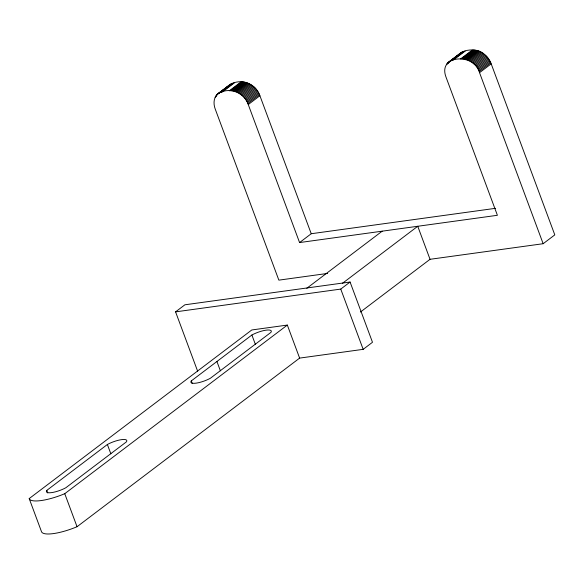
<?xml version="1.0" encoding="UTF-8"?>
<svg xmlns="http://www.w3.org/2000/svg" width="584" height="584" viewBox="0 0 584 584"><rect width="100%" height="100%" fill="white"/><g stroke="black" fill="none" stroke-linecap="round" stroke-linejoin="round"><path stroke-width="0.88" d="M217.883 93.747C228.957 86.52 244.2 92.214 248.258 104.558L299.577 242.564L311.236 233.731L259.909 95.732C255.85 83.388 240.608 77.694 229.534 84.921L217.883 93.747C213.416 97.411 213.277 104.091 215.248 109.113L278.853 280.145L327.631 273.421M360.43 312.038L430.036 259.303L543.149 243.711L479.537 72.671C475.61 53.363 437.087 53.947 446.081 77.285L497.4 215.292L299.577 242.564M229.534 84.921L226.395 87.841M459.134 54.29C464.178 49.53 472.514 49.107 478.924 51.02C484.603 53.275 489.049 58.174 491.195 63.846L554.8 234.885L543.149 243.711M217.241 94.323L230.979 83.979M216.649 94.944L228.308 86.111M220.102 92.433L231.753 83.6M216.109 95.63L217.482 94.593M221.591 91.476L223.65 89.914M220.934 92.126L232.585 83.3M221.789 91.892L233.439 83.067M215.219 97.163L216.584 96.126M234.33 82.913L222.679 91.739L219.328 92.805M229.264 90.834L240.922 82.001M230.176 90.739L241.827 81.913M231.118 90.724L242.769 81.899M232.074 90.783L243.725 81.95M233.045 90.914L244.696 82.088M234.023 91.119L245.681 82.286M235.009 91.389L246.66 82.563M235.994 91.732L247.645 82.906M236.973 92.141L248.623 83.315M237.943 92.622L249.594 83.789M238.892 93.163L250.551 84.337M239.841 93.768L251.492 84.943M240.754 94.44L252.412 85.607M241.652 95.155L253.303 86.33M242.506 95.922L254.164 87.089M243.338 96.747L254.989 87.921M244.112 97.601L255.77 88.775M244.857 98.506L256.515 89.68M245.565 99.448L257.216 90.622M246.207 100.426L257.858 91.6M246.806 101.426L258.464 92.6M247.353 102.463L259.004 93.63M247.835 103.499L259.486 94.674M248.258 104.558L259.909 95.732M448.081 62.495L461.075 52.589M447.483 63.116L461.813 52.159M450.943 60.605L462.601 51.779M446.95 63.802L451.746 60.167M455.17 57.575L457.914 55.495M451.768 60.305L463.419 51.472M446.468 64.547L448.527 62.992M452.622 60.072L464.28 51.246M453.512 59.918L465.163 51.085M460.542 58.947L472.193 50.122M461.455 58.853L473.113 50.027M462.389 58.838L474.04 50.012M463.353 58.896L475.011 50.063M464.324 59.028L475.975 50.202M465.309 59.232L476.96 50.399M466.287 59.502L477.946 50.677M467.273 59.853L478.924 51.02M468.244 60.254L479.895 51.428M469.222 60.736L480.873 51.903M470.171 61.284L481.829 52.45M471.113 61.889L482.771 53.056M472.04 62.554L483.691 53.721M472.93 63.269L484.581 54.443M473.792 64.036L485.443 55.21M474.617 64.86L486.275 56.035M475.398 65.715L487.049 56.889M476.142 66.62L487.793 57.794M476.836 67.561L488.494 58.736M477.486 68.547L489.144 59.714M478.084 69.54L489.742 60.714M478.632 70.576L490.29 61.751M479.114 71.613L490.772 62.787M479.537 72.671L491.195 63.846M197.662 371.271L175.572 311.863L184.894 304.797L350.079 282.028L372.49 342.282L363.168 349.341L299.621 358.101L77.044 526.724A30.237 7.826 -20.4 0 1 41.486 531.63L29.2 498.59L251.784 329.967L287.335 325.069L299.621 358.101M306.782 288.299L382.191 231.176M46.786 490.392L107.383 444.482A13.206 3.416 -20.4 0 1 121.56 439.642A13.206 3.416 -20.4 0 1 126.414 441.862L65.817 487.764A13.206 3.416 -20.4 0 1 51.64 492.611A13.206 3.416 -20.4 0 1 46.786 490.392L47.727 492.933M191.282 380.921L251.887 335.012A13.206 3.416 -20.4 0 1 266.063 330.164A13.206 3.416 -20.4 0 1 270.918 332.384L210.32 378.293A13.206 3.416 -20.4 0 1 196.144 383.141A13.206 3.416 -20.4 0 1 191.282 380.921L192.231 383.462M29.2 498.59A30.237 7.826 -20.4 0 0 64.758 493.692L287.335 325.069M342.341 283.401L417.75 226.271L430.036 259.303M175.572 311.863L340.757 289.087L350.079 282.028M311.236 233.731L495.502 208.327M340.757 289.087L363.168 349.341M251.887 335.012L255.347 344.326M216.919 361.496L220.387 370.811M107.383 444.482L110.843 453.804M64.758 493.692L77.044 526.724"/></g></svg>
